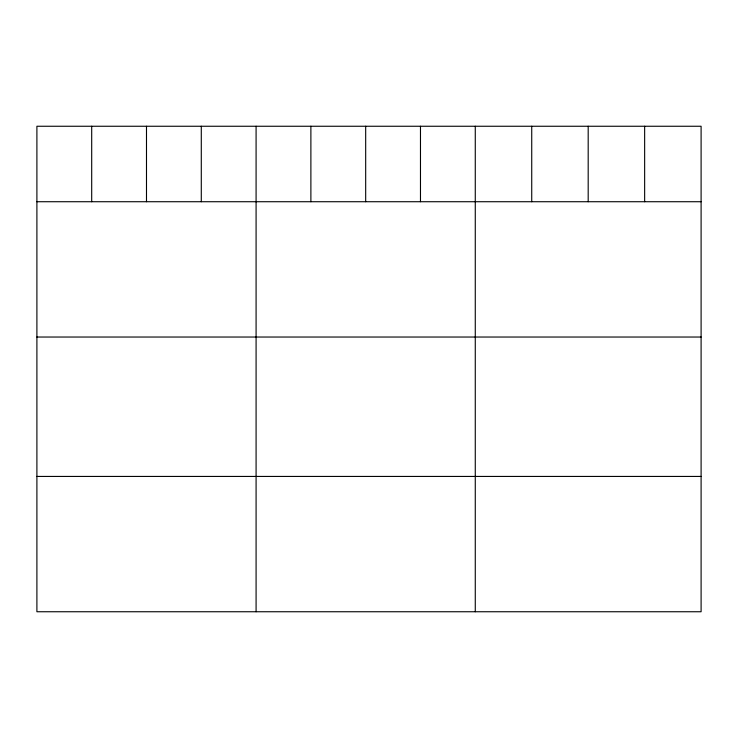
<?xml version="1.0" encoding="UTF-8"?>
<svg xmlns="http://www.w3.org/2000/svg" width="738" height="738" viewBox="0 0 738 738"><rect width="100%" height="100%" fill="white"/><g stroke="black" fill="none" stroke-linecap="round" stroke-linejoin="round"><path stroke-width="1.11" d="M701.1 201.723L701.1 611.747L36.9 611.747L36.9 126.253L701.1 126.253L701.1 201.723L36.9 201.723M36.9 337.035L701.1 337.035M36.9 476.434L701.1 476.434M644.643 126.253L644.643 201.723M588.186 126.253L588.186 201.723M531.729 126.253L531.729 201.723M475.272 126.253L475.272 611.747M420.476 126.253L420.476 201.723M365.679 126.253L365.679 201.723M310.882 126.253L310.882 201.723M256.086 126.253L256.086 611.747M201.289 126.253L201.289 201.723M146.493 126.253L146.493 201.723M91.697 126.253L91.697 201.723"/></g></svg>
